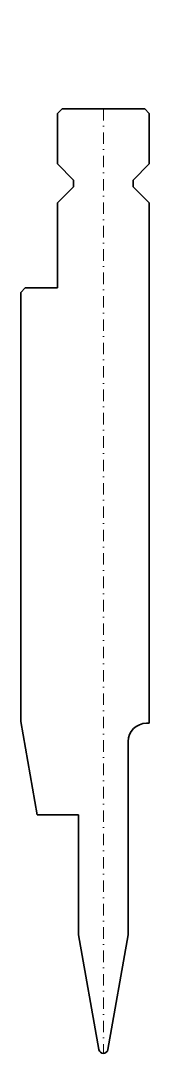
# Model space of a CAD drawing. Header units: millimetres. Extents: x -18 to 10, y 0 to 225.
import ezdxf

# ---------------------------------------------------------------- set-up
doc = ezdxf.new("R2010")
doc.units = ezdxf.units.MM
doc.header["$LTSCALE"] = 5
doc.linetypes.add('AUSGEZOGEN', pattern=[0])
doc.linetypes.add('DASHDOT', pattern=[1, 0.5, -0.25, 0, -0.25])
doc.layers.add('2', color=7, linetype='Continuous')
doc.layers.add('5', color=3, linetype='Continuous', true_color=0x00ff00)
doc.layers.add('7', color=132, linetype='Continuous', true_color=0x00c0c0)

msp = doc.modelspace()

# ---------------------------------------------------------------- linework, layer by layer
at = {"layer": '2', "color": 7, "linetype": 'AUSGEZOGEN', "lineweight": 35}
for p, q in [((-9, 206), (-10, 205)), ((-10, 205), (-10, 194)), ((9, 206), (-9, 206)), ((10, 205), (9, 206)), ((10, 194), (10, 205)), ((-10, 194), (-6.5, 190.5)), ((6.5, 190.5), (10, 194)), ((-6.5, 190.5), (-6.5, 189)), ((6.5, 189), (6.5, 190.5)), ((-6.5, 189), (-10, 185.5)), ((10, 185.5), (6.5, 189)), ((-10, 185.5), (-10, 167)), ((10, 72), (10, 185.5)), ((-17, 167), (-18, 166)), ((-10, 167), (-17, 167)), ((-18, 166), (-18, 72.42)), ((-18, 72.42), (-14.4, 52)), ((9.4, 72), (10, 72)), ((5.4, 25.87), (5.4, 68)), ((-14.4, 52), (-5.4, 52)), ((-5.4, 52), (-5.4, 25.87)), ((-5.4, 25.87), (-0.98, 0.83)), ((0.98, 0.83), (5.4, 25.87))]:
    msp.add_line(p, q, dxfattribs=at)
for centre, radius, start, end in [((9.4, 68), 4, 90, 180), ((0, 1), 1, 190, 350)]:
    msp.add_arc(centre, radius, start, end, dxfattribs=at)
at = {"layer": '5', "color": 3, "linetype": 'DASHDOT', "lineweight": 18, "true_color": 0x00ff00}
msp.add_line((0, 206), (0, 0), dxfattribs=at)

# ---------------------------------------------------------------- wipeouts: each hides what was drawn before it
at = {"color": 132, "linetype": 'AUSGEZOGEN', "lineweight": 18, "true_color": 0x00c0c0}
msp.add_wipeout([(-4.95, 219.67), (8.95, 219.67), (8.95, 225.27), (-4.95, 225.27)], dxfattribs=at).dxf.layer = '7'

doc.saveas('drawing.dxf')
